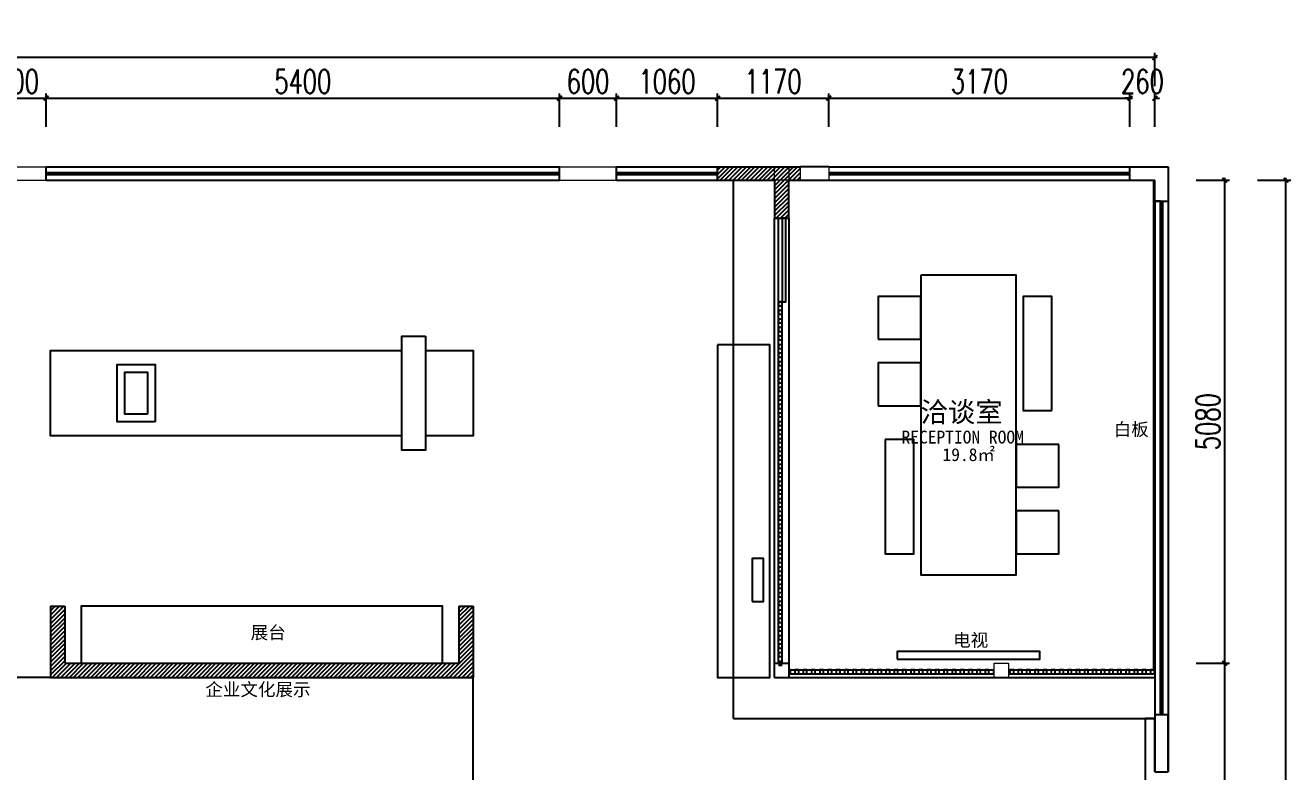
# Model space of a CAD drawing. Header units: millimetres. Extents: x 5625199 to 7433318, y -3316392 to -2552493.
# Drawn here: x 5641114 to 5654424, y -3276542 to -3268694 of the extents above; entities that cross this region are included whole.
import ezdxf

# ---------------------------------------------------------------- set-up
doc = ezdxf.new("R2010")
doc.units = ezdxf.units.MM
doc.header["$PDMODE"] = 35
doc.header["$PDSIZE"] = -10
for name, color, linetype in [('155', 155, 'Continuous'), ('250', 250, 'Continuous'), ('8', 8, 'Continuous'), ('PL-固定家具', 155, 'Continuous'), ('PL-固定落地', 155, 'Continuous'), ('PL-文字标注', 2, 'Continuous'), ('PL-新建墙体', 5, 'Continuous'), ('PL-活动家具', 15, 'Continuous'), ('PL-门', 4, 'Continuous')]:
    doc.layers.add(name, color=color, linetype=linetype)
doc.styles.add('标注-尺寸', font='simplex.shx', dxfattribs={"width": 0.7})
doc.styles.add('黑体', font='simhei.ttf')
doc.dimstyles.new('MS55', dxfattribs={"dimscale": 0, "dimtxt": 5, "dimasz": 1, "dimexe": 1, "dimexo": 0.8, "dimgap": 1, "dimtad": 1, "dimdec": 0, "dimrnd": 5, "dimdsep": 46, "dimtxsty": '标注-尺寸', "dimblk": 'ARCHTICK', "dimcen": 0, "dimdle": 0.5, "dimclrd": 256, "dimclre": 256, "dimclrt": 50, "dimadec": 0, "dimazin": 0, "dimtfac": 1, "dimtdec": 0, "dimtix": 1, "dimtofl": 0, "dimtmove": 2, "dimatfit": 3, "dimldrblk": 'jt2', "dimfxl": 6, "dimfxlon": 1, "dimtvp": 1, "dimtolj": 1, "dimtzin": 0, "dimarcsym": 0})

# ---------------------------------------------------------------- blocks, each defined once
blk = doc.blocks.new('_ArchTick')
at = {"color": 0, "linetype": 'ByBlock', "const_width": 0.4}
blk.add_lwpolyline([(-0.5, -0.5), (0.5, 0.5)], dxfattribs=at)
blk = doc.blocks.new('*D1384')
at = {"layer": '8', "lineweight": -2, "ltscale": 500, "transparency": 16777216}
for p, q in [((5626825, -3269333), (5626825, -3268983)), ((5652995, -3269333), (5652995, -3268983)), ((5653020, -3269033), (5626800, -3269033))]:
    blk.add_line(p, q, dxfattribs=at)
at = {"layer": 'Defpoints', "color": 0, "ltscale": 500, "transparency": 16777216}
for p in [(5626825, -3269033), (5626825, -3270432), (5652995, -3270432)]:
    blk.add_point(p, dxfattribs=at)
at = {"layer": '8', "linetype": 'ByBlock', "lineweight": -2, "ltscale": 500, "transparency": 16777216, "xscale": 50.00000000000001, "yscale": 50.00000000000001, "zscale": 50.00000000000001, "rotation": 180}
blk.add_blockref('_ArchTick', (5626825, -3269033), dxfattribs=at)
at = {"layer": '8', "linetype": 'ByBlock', "lineweight": -2, "ltscale": 500, "transparency": 16777216, "xscale": 50.00000000000001, "yscale": 50.00000000000001, "zscale": 50.00000000000001}
blk.add_blockref('_ArchTick', (5652995, -3269033), dxfattribs=at)
at = {"layer": '8', "color": 50, "ltscale": 500, "transparency": 16777216, "insert": (5639910, -3268858), "char_height": 250, "attachment_point": 5, "style": '标注-尺寸'}
blk.add_mtext('\\A1;26170', dxfattribs=at)
blk = doc.blocks.new('jt2')
at = {"ltscale": 0.1}
blk.add_line((0, 0), (-1, 0), dxfattribs=at)
at = {"color": 6, "ltscale": 0.1}
blk.add_lwpolyline([(-1.22, 1.26), (-0.72, 1.5), (0.02, 0), (-0.72, -1.5), (-1.22, -1.26), (0, 0), (-1.22, 1.26)], dxfattribs=at)
blk = doc.blocks.new('*D1385')
at = {"layer": '8', "lineweight": -2, "ltscale": 500, "transparency": 16777216}
for p, q in [((5653429, -3270322), (5653779, -3270322)), ((5653729, -3270297), (5653729, -3275427)), ((5653429, -3275402), (5653779, -3275402))]:
    blk.add_line(p, q, dxfattribs=at)
at = {"layer": 'Defpoints', "color": 0, "ltscale": 500, "transparency": 16777216}
for p in [(5652864, -3270322), (5651455, -3275402), (5653729, -3275402)]:
    blk.add_point(p, dxfattribs=at)
at = {"layer": '8', "linetype": 'ByBlock', "lineweight": -2, "ltscale": 500, "transparency": 16777216, "xscale": 50.00000000000001, "yscale": 50.00000000000001, "zscale": 50.00000000000001}
for p, rotation in [((5653729, -3270322), 90), ((5653729, -3275402), 270)]:
    blk.add_blockref('_ArchTick', p, dxfattribs=dict(at, rotation=rotation))
at = {"layer": '8', "color": 50, "ltscale": 500, "transparency": 16777216, "insert": (5653554, -3272862), "char_height": 250, "attachment_point": 5, "rotation": 90, "style": '标注-尺寸'}
blk.add_mtext('\\A1;5080', dxfattribs=at)
blk = doc.blocks.new('*D1386')
at = {"layer": '8', "lineweight": -2, "ltscale": 500, "transparency": 16777216}
for p, q in [((5653429, -3275402), (5653779, -3275402)), ((5653729, -3275377), (5653729, -3283467)), ((5653429, -3283442), (5653779, -3283442))]:
    blk.add_line(p, q, dxfattribs=at)
at = {"layer": 'Defpoints', "color": 0, "ltscale": 500, "transparency": 16777216}
for p in [(5651455, -3275402), (5652385, -3283442), (5653729, -3283442)]:
    blk.add_point(p, dxfattribs=at)
at = {"layer": '8', "linetype": 'ByBlock', "lineweight": -2, "ltscale": 500, "transparency": 16777216, "xscale": 50.00000000000001, "yscale": 50.00000000000001, "zscale": 50.00000000000001}
for p, rotation in [((5653729, -3275402), 90), ((5653729, -3283442), 270)]:
    blk.add_blockref('_ArchTick', p, dxfattribs=dict(at, rotation=rotation))
at = {"layer": '8', "color": 50, "ltscale": 500, "transparency": 16777216, "insert": (5653554, -3279422), "char_height": 250, "attachment_point": 5, "rotation": 90, "style": '标注-尺寸'}
blk.add_mtext('\\A1;8040', dxfattribs=at)
blk = doc.blocks.new('*D1387')
at = {"layer": '8', "lineweight": -2, "ltscale": 500, "transparency": 16777216}
for p, q in [((5654074, -3270322), (5654424, -3270322)), ((5654374, -3288267), (5654374, -3270297)), ((5654074, -3288242), (5654424, -3288242))]:
    blk.add_line(p, q, dxfattribs=at)
at = {"layer": 'Defpoints', "color": 0, "ltscale": 500, "transparency": 16777216}
for p in [(5652864, -3270322), (5654374, -3270322), (5652747, -3288242)]:
    blk.add_point(p, dxfattribs=at)
at = {"layer": '8', "linetype": 'ByBlock', "lineweight": -2, "ltscale": 500, "transparency": 16777216, "xscale": 50.00000000000001, "yscale": 50.00000000000001, "zscale": 50.00000000000001}
for p, rotation in [((5654374, -3270322), 90), ((5654374, -3288242), 270)]:
    blk.add_blockref('_ArchTick', p, dxfattribs=dict(at, rotation=rotation))
at = {"layer": '8', "color": 50, "ltscale": 500, "transparency": 16777216, "insert": (5654199, -3279282), "char_height": 250, "attachment_point": 5, "rotation": 90, "style": '标注-尺寸'}
blk.add_mtext('\\A1;17920', dxfattribs=at)
blk = doc.blocks.new('*D1395')
at = {"layer": '8', "lineweight": -2, "ltscale": 500, "transparency": 16777216}
for p, q in [((5640733, -3269760), (5640733, -3269410)), ((5641333, -3269760), (5641333, -3269410)), ((5640708, -3269460), (5641358, -3269460))]:
    blk.add_line(p, q, dxfattribs=at)
at = {"layer": 'Defpoints', "color": 0, "ltscale": 500, "transparency": 16777216}
for p in [(5641333, -3269460), (5640733, -3270182), (5641333, -3270182)]:
    blk.add_point(p, dxfattribs=at)
at = {"layer": '8', "linetype": 'ByBlock', "lineweight": -2, "ltscale": 500, "transparency": 16777216, "xscale": 50.00000000000001, "yscale": 50.00000000000001, "zscale": 50.00000000000001, "rotation": 180}
blk.add_blockref('_ArchTick', (5640733, -3269460), dxfattribs=at)
at = {"layer": '8', "linetype": 'ByBlock', "lineweight": -2, "ltscale": 500, "transparency": 16777216, "xscale": 50.00000000000001, "yscale": 50.00000000000001, "zscale": 50.00000000000001}
blk.add_blockref('_ArchTick', (5641333, -3269460), dxfattribs=at)
at = {"layer": '8', "color": 50, "ltscale": 500, "transparency": 16777216, "insert": (5641033, -3269285), "char_height": 250, "attachment_point": 5, "style": '标注-尺寸'}
blk.add_mtext('\\A1;600', dxfattribs=at)
blk = doc.blocks.new('*D1396')
at = {"layer": '8', "lineweight": -2, "ltscale": 500, "transparency": 16777216}
for p, q in [((5641333, -3269760), (5641333, -3269410)), ((5646733, -3269760), (5646733, -3269410)), ((5641308, -3269460), (5646758, -3269460))]:
    blk.add_line(p, q, dxfattribs=at)
at = {"layer": 'Defpoints', "color": 0, "ltscale": 500, "transparency": 16777216}
for p in [(5646733, -3269460), (5641333, -3270182), (5646733, -3270182)]:
    blk.add_point(p, dxfattribs=at)
at = {"layer": '8', "linetype": 'ByBlock', "lineweight": -2, "ltscale": 500, "transparency": 16777216, "xscale": 50.00000000000001, "yscale": 50.00000000000001, "zscale": 50.00000000000001, "rotation": 180}
blk.add_blockref('_ArchTick', (5641333, -3269460), dxfattribs=at)
at = {"layer": '8', "linetype": 'ByBlock', "lineweight": -2, "ltscale": 500, "transparency": 16777216, "xscale": 50.00000000000001, "yscale": 50.00000000000001, "zscale": 50.00000000000001}
blk.add_blockref('_ArchTick', (5646733, -3269460), dxfattribs=at)
at = {"layer": '8', "color": 50, "ltscale": 500, "transparency": 16777216, "insert": (5644033, -3269285), "char_height": 250, "attachment_point": 5, "style": '标注-尺寸'}
blk.add_mtext('\\A1;5400', dxfattribs=at)
blk = doc.blocks.new('*D1397')
at = {"layer": '8', "lineweight": -2, "ltscale": 500, "transparency": 16777216}
for p, q in [((5646733, -3269760), (5646733, -3269410)), ((5647333, -3269760), (5647333, -3269410)), ((5646708, -3269460), (5647358, -3269460))]:
    blk.add_line(p, q, dxfattribs=at)
at = {"layer": 'Defpoints', "color": 0, "ltscale": 500, "transparency": 16777216}
for p in [(5647333, -3269460), (5646733, -3270182), (5647333, -3270182)]:
    blk.add_point(p, dxfattribs=at)
at = {"layer": '8', "linetype": 'ByBlock', "lineweight": -2, "ltscale": 500, "transparency": 16777216, "xscale": 50.00000000000001, "yscale": 50.00000000000001, "zscale": 50.00000000000001, "rotation": 180}
blk.add_blockref('_ArchTick', (5646733, -3269460), dxfattribs=at)
at = {"layer": '8', "linetype": 'ByBlock', "lineweight": -2, "ltscale": 500, "transparency": 16777216, "xscale": 50.00000000000001, "yscale": 50.00000000000001, "zscale": 50.00000000000001}
blk.add_blockref('_ArchTick', (5647333, -3269460), dxfattribs=at)
at = {"layer": '8', "color": 50, "ltscale": 500, "transparency": 16777216, "insert": (5647033, -3269285), "char_height": 250, "attachment_point": 5, "style": '标注-尺寸'}
blk.add_mtext('\\A1;600', dxfattribs=at)
blk = doc.blocks.new('*D1398')
at = {"layer": '8', "lineweight": -2, "ltscale": 500, "transparency": 16777216}
for p, q in [((5647333, -3269760), (5647333, -3269410)), ((5648395, -3269760), (5648395, -3269410)), ((5647308, -3269460), (5648420, -3269460))]:
    blk.add_line(p, q, dxfattribs=at)
at = {"layer": 'Defpoints', "color": 0, "ltscale": 500, "transparency": 16777216}
for p in [(5648395, -3269460), (5647333, -3270182), (5648395, -3270182)]:
    blk.add_point(p, dxfattribs=at)
at = {"layer": '8', "linetype": 'ByBlock', "lineweight": -2, "ltscale": 500, "transparency": 16777216, "xscale": 50.00000000000001, "yscale": 50.00000000000001, "zscale": 50.00000000000001, "rotation": 180}
blk.add_blockref('_ArchTick', (5647333, -3269460), dxfattribs=at)
at = {"layer": '8', "linetype": 'ByBlock', "lineweight": -2, "ltscale": 500, "transparency": 16777216, "xscale": 50.00000000000001, "yscale": 50.00000000000001, "zscale": 50.00000000000001}
blk.add_blockref('_ArchTick', (5648395, -3269460), dxfattribs=at)
at = {"layer": '8', "color": 50, "ltscale": 500, "transparency": 16777216, "insert": (5647864, -3269285), "char_height": 250, "attachment_point": 5, "style": '标注-尺寸'}
blk.add_mtext('\\A1;1060', dxfattribs=at)
blk = doc.blocks.new('*D1399')
at = {"layer": '8', "lineweight": -2, "ltscale": 500, "transparency": 16777216}
for p, q in [((5648395, -3269760), (5648395, -3269410)), ((5649565, -3269760), (5649565, -3269410)), ((5648370, -3269460), (5649590, -3269460))]:
    blk.add_line(p, q, dxfattribs=at)
at = {"layer": 'Defpoints', "color": 0, "ltscale": 500, "transparency": 16777216}
for p in [(5649565, -3269460), (5648395, -3270182), (5649565, -3270182)]:
    blk.add_point(p, dxfattribs=at)
at = {"layer": '8', "linetype": 'ByBlock', "lineweight": -2, "ltscale": 500, "transparency": 16777216, "xscale": 50.00000000000001, "yscale": 50.00000000000001, "zscale": 50.00000000000001, "rotation": 180}
blk.add_blockref('_ArchTick', (5648395, -3269460), dxfattribs=at)
at = {"layer": '8', "linetype": 'ByBlock', "lineweight": -2, "ltscale": 500, "transparency": 16777216, "xscale": 50.00000000000001, "yscale": 50.00000000000001, "zscale": 50.00000000000001}
blk.add_blockref('_ArchTick', (5649565, -3269460), dxfattribs=at)
at = {"layer": '8', "color": 50, "ltscale": 500, "transparency": 16777216, "insert": (5648980, -3269285), "char_height": 250, "attachment_point": 5, "style": '标注-尺寸'}
blk.add_mtext('\\A1;1170', dxfattribs=at)
blk = doc.blocks.new('*D1400')
at = {"layer": '8', "lineweight": -2, "ltscale": 500, "transparency": 16777216}
for p, q in [((5649565, -3269760), (5649565, -3269410)), ((5652733, -3269760), (5652733, -3269410)), ((5649540, -3269460), (5652758, -3269460))]:
    blk.add_line(p, q, dxfattribs=at)
at = {"layer": 'Defpoints', "color": 0, "ltscale": 500, "transparency": 16777216}
for p in [(5652733, -3269460), (5649565, -3270182), (5652733, -3270182)]:
    blk.add_point(p, dxfattribs=at)
at = {"layer": '8', "linetype": 'ByBlock', "lineweight": -2, "ltscale": 500, "transparency": 16777216, "xscale": 50.00000000000001, "yscale": 50.00000000000001, "zscale": 50.00000000000001, "rotation": 180}
blk.add_blockref('_ArchTick', (5649565, -3269460), dxfattribs=at)
at = {"layer": '8', "linetype": 'ByBlock', "lineweight": -2, "ltscale": 500, "transparency": 16777216, "xscale": 50.00000000000001, "yscale": 50.00000000000001, "zscale": 50.00000000000001}
blk.add_blockref('_ArchTick', (5652733, -3269460), dxfattribs=at)
at = {"layer": '8', "color": 50, "ltscale": 500, "transparency": 16777216, "insert": (5651149, -3269285), "char_height": 250, "attachment_point": 5, "style": '标注-尺寸'}
blk.add_mtext('\\A1;3170', dxfattribs=at)
blk = doc.blocks.new('*D1401')
at = {"layer": '8', "lineweight": -2, "ltscale": 500, "transparency": 16777216}
for p, q in [((5652733, -3269760), (5652733, -3269410)), ((5652995, -3269760), (5652995, -3269410)), ((5652733, -3269460), (5652683, -3269460)), ((5652995, -3269460), (5653045, -3269460))]:
    blk.add_line(p, q, dxfattribs=at)
at = {"layer": 'Defpoints', "color": 0, "ltscale": 500, "transparency": 16777216}
for p in [(5652995, -3269460), (5652733, -3270182), (5652995, -3270322)]:
    blk.add_point(p, dxfattribs=at)
at = {"layer": '8', "linetype": 'ByBlock', "lineweight": -2, "ltscale": 500, "transparency": 16777216, "xscale": 50.00000000000001, "yscale": 50.00000000000001, "zscale": 50.00000000000001}
blk.add_blockref('_ArchTick', (5652733, -3269460), dxfattribs=at)
at = {"layer": '8', "linetype": 'ByBlock', "lineweight": -2, "ltscale": 500, "transparency": 16777216, "xscale": 50.00000000000001, "yscale": 50.00000000000001, "zscale": 50.00000000000001, "rotation": 180}
blk.add_blockref('_ArchTick', (5652995, -3269460), dxfattribs=at)
at = {"layer": '8', "color": 50, "ltscale": 500, "transparency": 16777216, "insert": (5652864, -3269285), "char_height": 250, "attachment_point": 5, "style": '标注-尺寸'}
blk.add_mtext('\\A1;260', dxfattribs=at)

msp = doc.modelspace()

# ---------------------------------------------------------------- hatches: boundary and pattern name
at = {"layer": 'PL-新建墙体'}
h = msp.add_hatch(dxfattribs=at)
h.set_pattern_fill('ANSI31', color=251, scale=10)
h.set_pattern_definition([(45, (-621.367, -1107622.706), (-22.4506403, 22.4506403), [])])
h.paths.add_polyline_path([(5631225.2, -3275402.37), (5630725.2, -3275402.37), (5630725.2, -3275552.37), (5630725.22, -3276052.37), (5631365.2, -3276052.37), (5631365.2, -3275552.37), (5633976.33, -3275552.37), (5633976.33, -3274802.37), (5633826.33, -3274802.37), (5633826.33, -3275402.37), (5631365.2, -3275402.37)])
h.paths.add_polyline_path([(5634576.33, -3277952.37), (5634576.33, -3278702.37), (5634726.33, -3278702.37), (5634726.33, -3278102.37), (5638829.94, -3278102.37), (5638829.94, -3278702.37), (5638979.94, -3278702.37), (5638979.94, -3277952.37)])
h.paths.add_polyline_path([(5638979.94, -3275552.37), (5638979.94, -3274802.37), (5638829.94, -3274802.37), (5638829.94, -3275402.37), (5634726.33, -3275402.37), (5634726.33, -3274802.37), (5634576.33, -3274802.37), (5634576.33, -3275552.37)])
h.paths.add_polyline_path([(5645825.23, -3275552.37), (5645825.23, -3274802.37), (5645675.23, -3274802.37), (5645675.23, -3275402.37), (5641529.94, -3275402.37), (5641529.94, -3274802.37), (5641379.94, -3274802.37), (5641379.94, -3275552.37)])
h.paths.add_polyline_path([(5641379.94, -3277952.37), (5641379.94, -3278702.37), (5641529.94, -3278702.37), (5641529.94, -3278102.37), (5645675.23, -3278102.37), (5645675.23, -3278702.37), (5645825.23, -3278702.37), (5645825.23, -3277952.37)])
h.paths.add_polyline_path([(5648394.59, -3270182.26), (5648394.59, -3270242.26), (5648394.59, -3270262.26), (5648394.59, -3270322.26), (5648994.59, -3270322.26), (5648994.59, -3270722.26), (5649144.59, -3270722.26), (5649144.59, -3270322.26), (5649265.17, -3270322.26), (5649265.17, -3270182.26)])

# ---------------------------------------------------------------- linework, layer by layer
at = {"color": 255, "lineweight": 9}
for p, q in [((5640733.08, -3270182.26), (5641333.08, -3270182.26)), ((5646733.08, -3270182.26), (5647333.08, -3270182.26)), ((5649265.17, -3270182.26), (5649265.17, -3270322.26)), ((5649565.17, -3270182.26), (5649565.17, -3270322.26)), ((5640733.08, -3270322.26), (5641333.08, -3270322.26)), ((5646733.08, -3270322.26), (5647333.08, -3270322.26))]:
    msp.add_line(p, q, dxfattribs=at)
at = {"color": 255}
for p, q in [((5641333.08, -3270322.26), (5641333.08, -3270182.26)), ((5646733.08, -3270322.26), (5646733.08, -3270182.26)), ((5647333.08, -3270322.26), (5647333.08, -3270182.26)), ((5652733.08, -3270322.26), (5652733.08, -3270182.26))]:
    msp.add_line(p, q, dxfattribs=at)
at = {"color": 250, "ltscale": 500}
for p, q in [((5641333.08, -3270182.26), (5646733.08, -3270182.26)), ((5647333.08, -3270182.26), (5648394.59, -3270182.26)), ((5649565.17, -3270182.26), (5652733.08, -3270182.26)), ((5641333.08, -3270322.26), (5646733.08, -3270322.26)), ((5647333.08, -3270322.26), (5648394.59, -3270322.26)), ((5649565.17, -3270322.26), (5652733.08, -3270322.26)), ((5652994.75, -3270542.43), (5652994.75, -3273710.34)), ((5652994.75, -3270542.43), (5652994.75, -3275942.43)), ((5653134.75, -3270542.43), (5653134.75, -3275942.43))]:
    msp.add_line(p, q, dxfattribs=at)
at = {"color": 255, "ltscale": 500}
for p, q in [((5649565.17, -3270182.26), (5649265.17, -3270182.26)), ((5652733.08, -3270182.26), (5653134.78, -3270182.26)), ((5653134.78, -3270182.26), (5653134.75, -3270542.43)), ((5649265.17, -3270322.26), (5649565.17, -3270322.26)), ((5652733.08, -3270322.26), (5652994.76, -3270322.26)), ((5652994.75, -3270542.43), (5652994.76, -3270322.26)), ((5652994.75, -3270542.43), (5653134.75, -3270542.43)), ((5652994.75, -3275942.43), (5653134.75, -3275942.43)), ((5652994.75, -3276542.43), (5653134.75, -3276542.43))]:
    msp.add_line(p, q, dxfattribs=at)
at = {"color": 3, "ltscale": 500}
for p, q in [((5641333.08, -3270242.26), (5646733.08, -3270242.26)), ((5641333.08, -3270262.26), (5646733.08, -3270262.26)), ((5647333.08, -3270242.26), (5648394.59, -3270242.26)), ((5647333.08, -3270262.26), (5648394.59, -3270262.26)), ((5649565.17, -3270242.26), (5652733.08, -3270242.26)), ((5649565.17, -3270262.26), (5652733.08, -3270262.26)), ((5653054.75, -3270542.43), (5653054.75, -3275942.43)), ((5653074.75, -3270542.43), (5653074.75, -3275942.43))]:
    msp.add_line(p, q, dxfattribs=at)
at = {"ltscale": 500}
for p, q in [((5652994.75, -3275942.43), (5652994.75, -3276542.43)), ((5652994.75, -3276542.43), (5652994.75, -3275987.37)), ((5653134.75, -3275942.43), (5653134.75, -3276542.43)), ((5653134.75, -3276542.43), (5653134.75, -3275942.43))]:
    msp.add_line(p, q, dxfattribs=at)
at = {"color": 255, "lineweight": 9}
for points in [[(5649144.59, -3270322.26), (5648994.59, -3270322.26), (5648994.59, -3270182.26), (5649144.59, -3270182.26)], [(5648994.59, -3275402.37), (5649144.59, -3275402.37), (5649144.59, -3275552.37), (5648994.59, -3275552.37)], [(5651304.59, -3275402.37), (5651454.59, -3275402.37), (5651454.59, -3275552.37), (5651304.59, -3275552.37)]]:
    msp.add_lwpolyline(points, close=True, dxfattribs=at)
at = {"layer": '155', "ltscale": 500}
msp.add_line((5648994.59, -3275552.37), (5648994.59, -3275402.37), dxfattribs=at)
at = {"layer": '250', "ltscale": 500}
for p, q in [((5641379.94, -3275552.37), (5638979.94, -3275552.37)), ((5645825.23, -3277952.37), (5645825.23, -3275552.37))]:
    msp.add_line(p, q, dxfattribs=at)
at = {"layer": 'PL-固定家具', "ltscale": 500}
for p, q in [((5649144.59, -3270722.26), (5649144.59, -3275552.37)), ((5649034.59, -3275402.37), (5649034.59, -3271602.26)), ((5649074.59, -3275402.37), (5649074.59, -3271602.26)), ((5648994.59, -3275402.37), (5649144.59, -3275402.37)), ((5649144.59, -3275472.37), (5651304.59, -3275472.37)), ((5649144.59, -3275512.37), (5651304.59, -3275512.37)), ((5651454.59, -3275472.37), (5652994.75, -3275472.37)), ((5651454.59, -3275512.37), (5652994.75, -3275512.37))]:
    msp.add_line(p, q, dxfattribs=at)
at = {"layer": 'PL-固定家具', "color": 250, "ltscale": 500}
for points in [[(5649074.59, -3271602.37), (5649034.59, -3271602.37), (5649034.59, -3271642.37), (5649074.59, -3271642.37)], [(5649074.59, -3271692.37), (5649034.59, -3271692.37), (5649034.59, -3271732.37), (5649074.59, -3271732.37)], [(5649074.59, -3271782.37), (5649034.59, -3271782.37), (5649034.59, -3271822.37), (5649074.59, -3271822.37)], [(5649074.59, -3271872.37), (5649034.59, -3271872.37), (5649034.59, -3271912.37), (5649074.59, -3271912.37)], [(5649074.59, -3271962.37), (5649034.59, -3271962.37), (5649034.59, -3272002.37), (5649074.59, -3272002.37)], [(5649074.59, -3272052.37), (5649034.59, -3272052.37), (5649034.59, -3272092.37), (5649074.59, -3272092.37)], [(5649074.59, -3272142.37), (5649034.59, -3272142.37), (5649034.59, -3272182.37), (5649074.59, -3272182.37)], [(5649074.59, -3272232.37), (5649034.59, -3272232.37), (5649034.59, -3272272.37), (5649074.59, -3272272.37)], [(5649074.59, -3272322.37), (5649034.59, -3272322.37), (5649034.59, -3272362.37), (5649074.59, -3272362.37)], [(5649074.59, -3272412.37), (5649034.59, -3272412.37), (5649034.59, -3272452.37), (5649074.59, -3272452.37)], [(5649074.59, -3272502.37), (5649034.59, -3272502.37), (5649034.59, -3272542.37), (5649074.59, -3272542.37)], [(5649074.59, -3272592.37), (5649034.59, -3272592.37), (5649034.59, -3272632.37), (5649074.59, -3272632.37)], [(5649074.59, -3272682.37), (5649034.59, -3272682.37), (5649034.59, -3272722.37), (5649074.59, -3272722.37)], [(5649074.59, -3272772.37), (5649034.59, -3272772.37), (5649034.59, -3272812.37), (5649074.59, -3272812.37)], [(5649074.59, -3272862.37), (5649034.59, -3272862.37), (5649034.59, -3272902.37), (5649074.59, -3272902.37)], [(5649074.59, -3272952.37), (5649034.59, -3272952.37), (5649034.59, -3272992.37), (5649074.59, -3272992.37)], [(5649074.59, -3273042.37), (5649034.59, -3273042.37), (5649034.59, -3273082.37), (5649074.59, -3273082.37)], [(5649074.59, -3273132.37), (5649034.59, -3273132.37), (5649034.59, -3273172.37), (5649074.59, -3273172.37)], [(5649074.59, -3273222.37), (5649034.59, -3273222.37), (5649034.59, -3273262.37), (5649074.59, -3273262.37)], [(5649074.59, -3273312.37), (5649034.59, -3273312.37), (5649034.59, -3273352.37), (5649074.59, -3273352.37)], [(5649074.59, -3273402.37), (5649034.59, -3273402.37), (5649034.59, -3273442.37), (5649074.59, -3273442.37)], [(5649074.59, -3273492.37), (5649034.59, -3273492.37), (5649034.59, -3273532.37), (5649074.59, -3273532.37)], [(5649074.59, -3273582.37), (5649034.59, -3273582.37), (5649034.59, -3273622.37), (5649074.59, -3273622.37)], [(5649074.59, -3273672.37), (5649034.59, -3273672.37), (5649034.59, -3273712.37), (5649074.59, -3273712.37)], [(5649074.59, -3273762.37), (5649034.59, -3273762.37), (5649034.59, -3273802.37), (5649074.59, -3273802.37)], [(5649074.59, -3273852.37), (5649034.59, -3273852.37), (5649034.59, -3273892.37), (5649074.59, -3273892.37)], [(5649074.59, -3273942.37), (5649034.59, -3273942.37), (5649034.59, -3273982.37), (5649074.59, -3273982.37)], [(5649074.59, -3274032.37), (5649034.59, -3274032.37), (5649034.59, -3274072.37), (5649074.59, -3274072.37)], [(5649074.59, -3274122.37), (5649034.59, -3274122.37), (5649034.59, -3274162.37), (5649074.59, -3274162.37)], [(5649074.59, -3274212.37), (5649034.59, -3274212.37), (5649034.59, -3274252.37), (5649074.59, -3274252.37)], [(5649074.59, -3274302.37), (5649034.59, -3274302.37), (5649034.59, -3274342.37), (5649074.59, -3274342.37)], [(5649074.59, -3274392.37), (5649034.59, -3274392.37), (5649034.59, -3274432.37), (5649074.59, -3274432.37)], [(5649074.59, -3274482.37), (5649034.59, -3274482.37), (5649034.59, -3274522.37), (5649074.59, -3274522.37)], [(5649074.59, -3274572.37), (5649034.59, -3274572.37), (5649034.59, -3274612.37), (5649074.59, -3274612.37)], [(5649074.59, -3274662.37), (5649034.59, -3274662.37), (5649034.59, -3274702.37), (5649074.59, -3274702.37)], [(5649074.59, -3274752.37), (5649034.59, -3274752.37), (5649034.59, -3274792.37), (5649074.59, -3274792.37)], [(5649074.59, -3274842.37), (5649034.59, -3274842.37), (5649034.59, -3274882.37), (5649074.59, -3274882.37)], [(5649074.59, -3274932.37), (5649034.59, -3274932.37), (5649034.59, -3274972.37), (5649074.59, -3274972.37)], [(5649074.59, -3275022.37), (5649034.59, -3275022.37), (5649034.59, -3275062.37), (5649074.59, -3275062.37)], [(5649074.59, -3275112.37), (5649034.59, -3275112.37), (5649034.59, -3275152.37), (5649074.59, -3275152.37)], [(5649074.59, -3275202.37), (5649034.59, -3275202.37), (5649034.59, -3275242.37), (5649074.59, -3275242.37)], [(5649074.59, -3275292.37), (5649034.59, -3275292.37), (5649034.59, -3275332.37), (5649074.59, -3275332.37)], [(5649248.59, -3275472.37), (5649208.59, -3275472.37), (5649208.59, -3275512.37), (5649248.59, -3275512.37)], [(5649335.59, -3275472.37), (5649295.59, -3275472.37), (5649295.59, -3275512.37), (5649335.59, -3275512.37)], [(5649422.59, -3275472.37), (5649382.59, -3275472.37), (5649382.59, -3275512.37), (5649422.59, -3275512.37)], [(5649509.59, -3275472.37), (5649469.59, -3275472.37), (5649469.59, -3275512.37), (5649509.59, -3275512.37)], [(5649596.59, -3275472.37), (5649556.59, -3275472.37), (5649556.59, -3275512.37), (5649596.59, -3275512.37)], [(5649683.59, -3275472.37), (5649643.59, -3275472.37), (5649643.59, -3275512.37), (5649683.59, -3275512.37)], [(5649770.59, -3275472.37), (5649730.59, -3275472.37), (5649730.59, -3275512.37), (5649770.59, -3275512.37)], [(5649857.59, -3275472.37), (5649817.59, -3275472.37), (5649817.59, -3275512.37), (5649857.59, -3275512.37)], [(5649944.59, -3275472.37), (5649904.59, -3275472.37), (5649904.59, -3275512.37), (5649944.59, -3275512.37)], [(5650031.59, -3275472.37), (5649991.59, -3275472.37), (5649991.59, -3275512.37), (5650031.59, -3275512.37)], [(5650118.59, -3275472.37), (5650078.59, -3275472.37), (5650078.59, -3275512.37), (5650118.59, -3275512.37)], [(5650205.59, -3275472.37), (5650165.59, -3275472.37), (5650165.59, -3275512.37), (5650205.59, -3275512.37)], [(5650292.59, -3275472.37), (5650252.59, -3275472.37), (5650252.59, -3275512.37), (5650292.59, -3275512.37)], [(5650379.59, -3275472.37), (5650339.59, -3275472.37), (5650339.59, -3275512.37), (5650379.59, -3275512.37)], [(5650466.59, -3275472.37), (5650426.59, -3275472.37), (5650426.59, -3275512.37), (5650466.59, -3275512.37)], [(5650553.59, -3275472.37), (5650513.59, -3275472.37), (5650513.59, -3275512.37), (5650553.59, -3275512.37)], [(5650640.59, -3275472.37), (5650600.59, -3275472.37), (5650600.59, -3275512.37), (5650640.59, -3275512.37)], [(5650727.59, -3275472.37), (5650687.59, -3275472.37), (5650687.59, -3275512.37), (5650727.59, -3275512.37)], [(5650814.59, -3275472.37), (5650774.59, -3275472.37), (5650774.59, -3275512.37), (5650814.59, -3275512.37)], [(5650901.59, -3275472.37), (5650861.59, -3275472.37), (5650861.59, -3275512.37), (5650901.59, -3275512.37)], [(5650988.59, -3275472.37), (5650948.59, -3275472.37), (5650948.59, -3275512.37), (5650988.59, -3275512.37)], [(5651075.59, -3275472.37), (5651035.59, -3275472.37), (5651035.59, -3275512.37), (5651075.59, -3275512.37)], [(5651162.59, -3275472.37), (5651122.59, -3275472.37), (5651122.59, -3275512.37), (5651162.59, -3275512.37)], [(5651249.59, -3275472.37), (5651209.59, -3275472.37), (5651209.59, -3275512.37), (5651249.59, -3275512.37)], [(5651510.59, -3275472.37), (5651470.59, -3275472.37), (5651470.59, -3275512.37), (5651510.59, -3275512.37)], [(5651597.59, -3275472.37), (5651557.59, -3275472.37), (5651557.59, -3275512.37), (5651597.59, -3275512.37)], [(5651684.59, -3275472.37), (5651644.59, -3275472.37), (5651644.59, -3275512.37), (5651684.59, -3275512.37)], [(5651771.59, -3275472.37), (5651731.59, -3275472.37), (5651731.59, -3275512.37), (5651771.59, -3275512.37)], [(5651858.59, -3275472.37), (5651818.59, -3275472.37), (5651818.59, -3275512.37), (5651858.59, -3275512.37)], [(5651945.59, -3275472.37), (5651905.59, -3275472.37), (5651905.59, -3275512.37), (5651945.59, -3275512.37)], [(5652032.59, -3275472.37), (5651992.59, -3275472.37), (5651992.59, -3275512.37), (5652032.59, -3275512.37)], [(5652119.59, -3275472.37), (5652079.59, -3275472.37), (5652079.59, -3275512.37), (5652119.59, -3275512.37)], [(5652206.59, -3275472.37), (5652166.59, -3275472.37), (5652166.59, -3275512.37), (5652206.59, -3275512.37)], [(5652293.59, -3275472.37), (5652253.59, -3275472.37), (5652253.59, -3275512.37), (5652293.59, -3275512.37)], [(5652380.59, -3275472.37), (5652340.59, -3275472.37), (5652340.59, -3275512.37), (5652380.59, -3275512.37)], [(5652467.59, -3275472.37), (5652427.59, -3275472.37), (5652427.59, -3275512.37), (5652467.59, -3275512.37)], [(5652554.59, -3275472.37), (5652514.59, -3275472.37), (5652514.59, -3275512.37), (5652554.59, -3275512.37)], [(5652641.59, -3275472.37), (5652601.59, -3275472.37), (5652601.59, -3275512.37), (5652641.59, -3275512.37)], [(5652728.59, -3275472.37), (5652688.59, -3275472.37), (5652688.59, -3275512.37), (5652728.59, -3275512.37)], [(5652815.59, -3275472.37), (5652775.59, -3275472.37), (5652775.59, -3275512.37), (5652815.59, -3275512.37)], [(5652902.59, -3275472.37), (5652862.59, -3275472.37), (5652862.59, -3275512.37), (5652902.59, -3275512.37)], [(5652989.59, -3275472.37), (5652949.59, -3275472.37), (5652949.59, -3275512.37), (5652989.59, -3275512.37)]]:
    msp.add_lwpolyline(points, close=True, dxfattribs=at)
at = {"layer": 'PL-固定家具'}
msp.add_lwpolyline([(5648759.59, -3274752.37), (5648879.59, -3274752.37), (5648879.59, -3274302.37), (5648759.59, -3274302.37)], close=True, dxfattribs=at)
at = {"layer": 'PL-固定家具', "color": 250, "ltscale": 500}
for points in [[(5649074.59, -3275402.37), (5649074.59, -3275382.37), (5649034.59, -3275382.37), (5649034.59, -3275402.37)], [(5649034.59, -3275422.37), (5649074.59, -3275422.37)], [(5649144.59, -3275512.37), (5649161.59, -3275512.37), (5649161.59, -3275472.37), (5649144.59, -3275472.37)], [(5651304.59, -3275472.37), (5651296.59, -3275472.37), (5651296.59, -3275512.37), (5651304.59, -3275512.37)]]:
    msp.add_lwpolyline(points, dxfattribs=at)
at = {"layer": 'PL-固定落地', "color": 250, "ltscale": 500}
for p, q in [((5648564.59, -3275982.37), (5648564.59, -3270322.26)), ((5649034.59, -3271602.37), (5649034.59, -3270722.26)), ((5648564.59, -3275982.37), (5652994.75, -3275982.37))]:
    msp.add_line(p, q, dxfattribs=at)
at = {"layer": 'PL-固定落地', "color": 8, "ltscale": 500}
for p, q in [((5648994.59, -3275402.37), (5648994.59, -3270722.26)), ((5648994.59, -3275552.37), (5652994.75, -3275552.37))]:
    msp.add_line(p, q, dxfattribs=at)
at = {"layer": 'PL-固定落地', "ltscale": 500}
msp.add_line((5649034.59, -3271602.26), (5649074.59, -3271602.26), dxfattribs=at)
at = {"layer": 'PL-固定落地', "color": 155, "ltscale": 500}
for p in [(5652894.75, -3280242.51), (5652994.75, -3275982.37)]:
    msp.add_line(p, (5652894.75, -3275982.37), dxfattribs=at)
msp.add_lwpolyline([(5648394.59, -3272052.37), (5648394.59, -3275552.37), (5648944.59, -3275552.37), (5648944.59, -3272052.37)], close=True, dxfattribs=at)
at = {"layer": 'PL-新建墙体'}
for p, q in [((5648394.59, -3270322.26), (5648394.59, -3270182.26)), ((5648394.59, -3270182.26), (5649265.17, -3270182.26)), ((5648394.59, -3270322.26), (5648994.59, -3270322.26)), ((5648994.59, -3270322.26), (5648994.59, -3270722.26)), ((5649144.59, -3270722.26), (5649144.59, -3270322.26)), ((5649144.59, -3270322.26), (5649265.11, -3270322.26)), ((5648994.59, -3270722.26), (5649144.59, -3270722.26)), ((5641379.94, -3274802.37), (5641379.94, -3275552.37)), ((5641379.94, -3274802.37), (5641529.94, -3274802.37)), ((5641529.94, -3274802.37), (5641529.94, -3275402.37)), ((5645675.23, -3274802.37), (5645825.23, -3274802.37)), ((5645675.23, -3274802.37), (5645675.23, -3275402.37)), ((5645825.23, -3274802.37), (5645825.23, -3275552.37)), ((5641529.94, -3275402.37), (5645675.23, -3275402.37)), ((5641379.94, -3275552.37), (5645825.23, -3275552.37))]:
    msp.add_line(p, q, dxfattribs=at)
msp.add_lwpolyline([(5652994.75, -3275942.43), (5653054.75, -3275942.43), (5653054.75, -3270542.43), (5652994.75, -3270542.43)], close=True, dxfattribs=at)
at = {"layer": 'PL-活动家具', "color": 250}
msp.add_line((5652984.75, -3275472.37), (5652984.76, -3270322.26), dxfattribs=at)
at = {"layer": 'PL-活动家具'}
for points in [[(5650534.67, -3271322.37), (5650534.67, -3274472.37), (5651534.67, -3274472.37), (5651534.67, -3271322.37)], [(5645325.23, -3271962.31), (5645325.23, -3273162.31), (5645075.23, -3273162.31), (5645075.23, -3271962.31)], [(5642479.94, -3272862.31), (5642079.94, -3272862.31), (5642079.94, -3272262.31), (5642479.94, -3272262.31)], [(5641702.59, -3275402.37), (5645502.59, -3275402.37), (5645502.59, -3274802.37), (5641702.59, -3274802.37)], [(5650284.67, -3275359.9), (5651784.67, -3275359.9), (5651784.67, -3275279.9), (5650284.67, -3275279.9)]]:
    msp.add_lwpolyline(points, close=True, dxfattribs=at)
at = {"layer": 'PL-活动家具', "color": 8}
for points in [[(5650084.67, -3271994.51), (5650534.67, -3271994.51), (5650534.67, -3271544.51), (5650084.67, -3271544.51)], [(5651909.67, -3272744.45), (5651909.67, -3271544.45), (5651609.67, -3271544.45), (5651609.67, -3272744.45)], [(5650084.67, -3272694.51), (5650534.67, -3272694.51), (5650534.67, -3272244.51), (5650084.67, -3272244.51)], [(5650159.67, -3273050.28), (5650159.67, -3274250.28), (5650459.67, -3274250.28), (5650459.67, -3273050.28)], [(5651984.67, -3273100.23), (5651534.67, -3273100.23), (5651534.67, -3273550.23), (5651984.67, -3273550.23)], [(5651984.67, -3273800.23), (5651534.67, -3273800.23), (5651534.67, -3274250.23), (5651984.67, -3274250.23)]]:
    msp.add_lwpolyline(points, close=True, dxfattribs=at)
at = {"layer": 'PL-活动家具'}
for points in [[(5645075.23, -3273012.31), (5641379.94, -3273012.31), (5641379.94, -3272112.31), (5645075.23, -3272112.31)], [(5645325.23, -3272112.31), (5645825.23, -3272112.31), (5645825.23, -3273012.31), (5645325.23, -3273012.31)]]:
    msp.add_lwpolyline(points, dxfattribs=at)
at = {"layer": 'PL-活动家具', "color": 250}
msp.add_lwpolyline([(5642399.94, -3272782.31), (5642159.94, -3272782.31), (5642159.94, -3272342.31), (5642399.94, -3272342.31)], close=True, dxfattribs=at)
at = {"layer": 'PL-门'}
msp.add_lwpolyline([(5649074.59, -3270722.37), (5649074.59, -3271602.37), (5649114.59, -3271602.37), (5649114.59, -3270722.37)], close=True, dxfattribs=at)

# ---------------------------------------------------------------- texts
at = {"layer": 'PL-文字标注', "color": 2, "style": '黑体'}
for s, height, p in [('洽谈室', 211.2, (5650529.62, -3272865.85)), ('白板', 135.168, (5652561.55, -3273010.2)), ('RECEPTION ROOM', 135.168, (5650330.06, -3273091.48)), ('展台', 135.168, (5643484.52, -3275146.96)), ('电视', 135.168, (5650873.33, -3275226.43)), ('企业文化展示', 135.168, (5643008.12, -3275745.28))]:
    msp.add_text(s, height=height, dxfattribs=at).set_placement(p)
at = {"layer": 'PL-文字标注', "color": 2, "insert": (5650760.99, -3273140.97), "char_height": 135.168, "width": 1611.8285, "attachment_point": 1, "style": '黑体'}
msp.add_mtext('19.8㎡', dxfattribs=at)

# ---------------------------------------------------------------- dimensions: what is measured, and where the dimension line sits
at = {"layer": '8', "color": 8, "ltscale": 500}
for base, p1, p2, override, picture, middle in [((5626825.17, -3269032.97), (5652994.76, -3270432.35), (5626825.17, -3270432.34), {"dimscale": 50}, '*D1384', (5639909.97, -3268857.97)), ((5641333.08, -3269459.72), (5640733.08, -3270182.26), (5641333.08, -3270182.26), {"dimscale": 50, "dimtxsty": '标注-尺寸', "dimldrblk": 'jt2'}, '*D1395', (5641033.08, -3269284.72)), ((5646733.08, -3269459.72), (5641333.08, -3270182.26), (5646733.08, -3270182.26), {"dimscale": 50, "dimtxsty": '标注-尺寸', "dimldrblk": 'jt2'}, '*D1396', (5644033.08, -3269284.72)), ((5647333.08, -3269459.72), (5646733.08, -3270182.26), (5647333.08, -3270182.26), {"dimscale": 50, "dimtxsty": '标注-尺寸', "dimldrblk": 'jt2'}, '*D1397', (5647033.08, -3269284.72)), ((5648394.59, -3269459.72), (5647333.08, -3270182.26), (5648394.59, -3270182.26), {"dimscale": 50, "dimtxsty": '标注-尺寸', "dimldrblk": 'jt2'}, '*D1398', (5647863.83, -3269284.72)), ((5649565.17, -3269459.72), (5648394.59, -3270182.26), (5649565.17, -3270182.26), {"dimscale": 50, "dimtxsty": '标注-尺寸', "dimldrblk": 'jt2'}, '*D1399', (5648979.88, -3269284.72)), ((5652733.08, -3269459.72), (5649565.17, -3270182.26), (5652733.08, -3270182.26), {"dimscale": 50, "dimtxsty": '标注-尺寸', "dimldrblk": 'jt2'}, '*D1400', (5651149.13, -3269284.72)), ((5652994.75, -3269459.72), (5652733.08, -3270182.26), (5652994.75, -3270322.26), {"dimscale": 50, "dimtxsty": '标注-尺寸', "dimldrblk": 'jt2'}, '*D1401', (5652863.92, -3269284.72))]:
    dim = msp.add_linear_dim(base=base, p1=p1, p2=p2, dimstyle='MS55', override=override, dxfattribs=at)
    dim.commit()
    dim.dimension.update_dxf_attribs({"geometry": picture, "text_midpoint": middle})
for base, p1, p2, picture, middle in [((5653728.91, -3275402.37), (5652863.92, -3270322.26), (5651454.59, -3275402.37), '*D1385', (5653553.91, -3272862.31)), ((5654373.54, -3270322.26), (5652746.86, -3288242.43), (5652863.92, -3270322.26), '*D1387', (5654198.54, -3279282.35)), ((5653728.91, -3283442.06), (5651454.59, -3275402.37), (5652384.92, -3283442.06), '*D1386', (5653553.91, -3279422.22))]:
    dim = msp.add_linear_dim(base=base, p1=p1, p2=p2, angle=90, dimstyle='MS55', override={"dimscale": 50}, dxfattribs=at)
    dim.commit()
    dim.dimension.update_dxf_attribs({"geometry": picture, "text_midpoint": middle})

doc.saveas('drawing.dxf')
